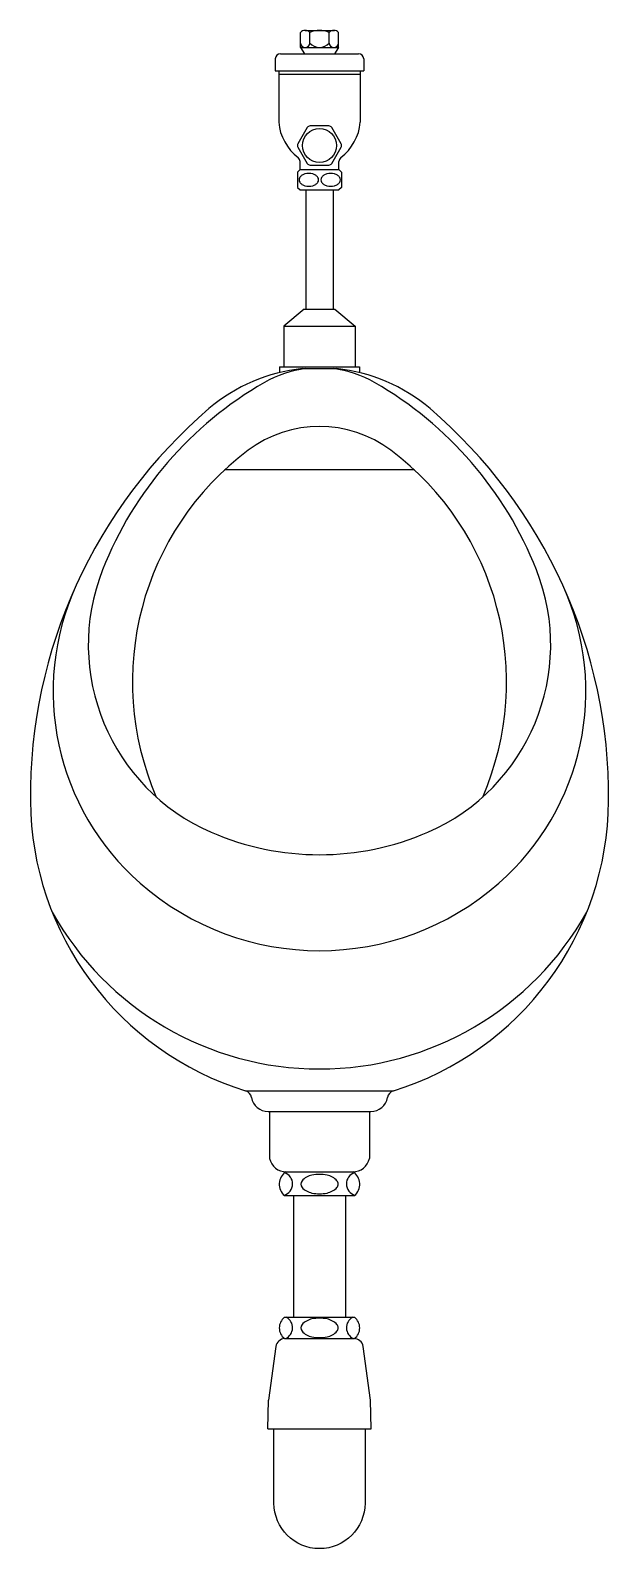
# Model space of a CAD drawing. Header units: millimetres. Extents: x -0.17 to 0.17, y 0 to 0.892.
import ezdxf

# ---------------------------------------------------------------- set-up
doc = ezdxf.new("R2010")
doc.units = ezdxf.units.MM
doc.layers.add('ceco.net 379', color=7, linetype='Continuous')

msp = doc.modelspace()

# ---------------------------------------------------------------- linework, layer by layer
at = {"layer": 'ceco.net 379'}
for p, q in [((-0.01125, 0.88208), (-0.01125, 0.89083)), ((-0.00849, 0.89208), (0.00878, 0.89208)), ((-0.00562, 0.88458), (-0.00562, 0.89083)), ((0.00562, 0.88458), (0.00562, 0.89083)), ((0.01125, 0.88208), (0.01125, 0.89083)), ((-0.026, 0.87533), (-0.026, 0.86833)), ((-0.023, 0.87833), (0.023, 0.87833)), ((-0.01125, 0.88208), (0.01125, 0.88208)), ((-0.01125, 0.88208), (-0.00875, 0.87833)), ((0.01125, 0.88208), (0.00875, 0.87833)), ((0.026, 0.87533), (0.026, 0.86833)), ((-0.026, 0.86833), (0.026, 0.86833)), ((-0.024, 0.86833), (-0.024, 0.83812)), ((-0.024, 0.86633), (0.024, 0.86633)), ((0.024, 0.86833), (0.024, 0.83812)), ((-0.0114, 0.81033), (-0.0114, 0.81497)), ((0.0114, 0.81033), (0.0114, 0.81497)), ((-0.013, 0.80879), (-0.0114, 0.81033)), ((-0.013, 0.80879), (-0.013, 0.79986)), ((-0.0114, 0.81033), (0.0114, 0.81033)), ((0.013, 0.80879), (0.0114, 0.81033)), ((0.013, 0.80879), (0.013, 0.79986)), ((-0.013, 0.79986), (-0.0114, 0.79833)), ((-0.0114, 0.79833), (0.0114, 0.79833)), ((-0.008, 0.79833), (-0.008, 0.72833)), ((0.008, 0.79833), (0.008, 0.72833)), ((0.013, 0.79986), (0.0114, 0.79833)), ((-0.009, 0.72833), (-0.021, 0.71833)), ((-0.009, 0.72833), (0.009, 0.72833)), ((0.009, 0.72833), (0.021, 0.71833)), ((-0.021, 0.71833), (-0.021, 0.69433)), ((-0.021, 0.71833), (0.021, 0.71833)), ((0.021, 0.71833), (0.021, 0.69433)), ((-0.0235, 0.69433), (-0.0235, 0.69102)), ((-0.0235, 0.69433), (0.0235, 0.69433)), ((-0.00999, 0.69333), (0.00999, 0.69333)), ((0.0235, 0.69433), (0.0235, 0.69102)), ((0.05576, 0.63383), (-0.05576, 0.63383)), ((-0.0434, 0.26894), (0.0434, 0.26894)), ((-0.03019, 0.25683), (0.03019, 0.25683)), ((-0.02937, 0.25683), (-0.02937, 0.22926)), ((0.02937, 0.25683), (0.02937, 0.22926)), ((-0.02054, 0.13591), (0.02054, 0.13591)), ((-0.03041, 0.07044), (-0.03007, 0.08728)), ((0.03041, 0.07044), (0.03007, 0.08728)), ((-0.03041, 0.07044), (0.03041, 0.07044))]:
    msp.add_line(p, q, dxfattribs=at)
for points in [[(-0.00722, 0.83495), (-0.0127, 0.82545, 0.267949), (-0.0127, 0.82345), (-0.00722, 0.81395, 0.267949), (-0.00548, 0.81295), (0.00548, 0.81295, 0.267949), (0.00722, 0.81395), (0.0127, 0.82345, 0.267949), (0.0127, 0.82545), (0.00722, 0.83495, 0.267949), (0.00548, 0.83595), (-0.00548, 0.83595, 0.267949)], [(-0.00854, 0.80774, 0.079584), (-0.0103, 0.80694, 0.107132), (-0.01158, 0.80562, 0.286439), (-0.01158, 0.80291, 0.107132), (-0.0103, 0.80159, 0.079584), (-0.00854, 0.80079, 0.134957), (-0.00401, 0.80079, 0.079584), (-0.00225, 0.80159, 0.107132), (-0.00097, 0.80291, 0.140396), (-0.00058, 0.80426, 0.140396), (-0.00097, 0.80562, 0.107132), (-0.00225, 0.80694, 0.079584), (-0.00401, 0.80774, 0.134957)], [(0.0043, 0.80774, 0.079584), (0.00254, 0.80694, 0.107132), (0.00126, 0.80562, 0.286439), (0.00126, 0.80291, 0.107132), (0.00254, 0.80159, 0.079584), (0.0043, 0.80079, 0.134957), (0.00884, 0.80079, 0.079584), (0.01059, 0.80159, 0.107132), (0.01187, 0.80291, 0.140396), (0.01226, 0.80426, 0.140396), (0.01187, 0.80562, 0.107132), (0.01059, 0.80694, 0.079584), (0.00884, 0.80774, 0.134957)], [(0.01026, 0.21616, 0.105177), (0.00774, 0.21825, 0.067297), (0.00441, 0.21945, 0.107199), (-0.00441, 0.21945, 0.067297), (-0.00774, 0.21825, 0.105177), (-0.01026, 0.21616, 0.347708), (-0.01026, 0.21224, 0.105177), (-0.00774, 0.21015, 0.067297), (-0.00441, 0.20894, 0.107199), (0.00441, 0.20894, 0.067297), (0.00774, 0.21015, 0.105177), (0.01026, 0.21224, 0.168895), (0.01094, 0.2142, 0.168895)], [(0.01026, 0.13166, 0.105177), (0.00774, 0.13375, 0.067297), (0.00441, 0.13495, 0.107199), (-0.00441, 0.13495, 0.067297), (-0.00774, 0.13375, 0.105177), (-0.01026, 0.13166, 0.347708), (-0.01026, 0.12774, 0.105177), (-0.00774, 0.12565, 0.067297), (-0.00441, 0.12444, 0.107199), (0.00441, 0.12444, 0.067297), (0.00774, 0.12565, 0.105177), (0.01026, 0.12774, 0.168895), (0.01094, 0.1297, 0.168895)]]:
    msp.add_lwpolyline(points, format="xyb", close=True, dxfattribs=at)
for points in [[(0.01951, 0.22148, 0.368097), (0.02937, 0.22926)], [(-0.0199, 0.22147, 0.489026), (-0.02054, 0.20746), (0.02054, 0.20746)], [(0.02054, 0.20746, 0.489026), (0.0199, 0.22147)], [(-0.02054, 0.13591, 0.499563), (-0.02054, 0.12344), (0.02054, 0.12344)], [(0.02054, 0.12344, 0.499563), (0.02054, 0.13591)], [(-0.02054, 0.12343, 0.347972), (-0.02565, 0.11876), (-0.03007, 0.08728)], [(0.03007, 0.08728), (0.02565, 0.11876, 0.368011), (0.02015, 0.12344)], [(0.02677, 0.07044), (0.02677, 0.02677, -1), (-0.02677, 0.02677), (-0.02677, 0.07044)]]:
    msp.add_lwpolyline(points, format="xyb", dxfattribs=at)
for points in [[(-0.01951, 0.22148), (0.01951, 0.22148)], [(-0.01533, 0.20746), (-0.01533, 0.13591)], [(0.01533, 0.20746), (0.01533, 0.13591)]]:
    msp.add_lwpolyline(points, dxfattribs=at)
msp.add_circle((0, 0.82445), 0.01, dxfattribs=at)
for centre, radius, start, end in [((-0.00844, 0.88829), 0.00379, 42.06242, 137.93758), ((-0.00844, 0.88491), 0.00283, 186.73274, 353.26726), ((0, 0.88965), 0.00758, 222.07502, 317.92498), ((0, 0.87879), 0.01328, 64.94238, 115.05762), ((0.00844, 0.88833), 0.00376, 41.55145, 138.44855), ((0.00844, 0.88491), 0.00283, 186.69185, 353.30815), ((-0.023, 0.87533), 0.003, 90, 180), ((0.023, 0.87533), 0.003, 0, 90), ((0.00526, 0.84068), 0.02937, 184.99319, 232.59182), ((-0.00526, 0.84068), 0.02937, 307.40818, 355.00681), ((-0.0144, 0.81497), 0.003, 0, 52.59182), ((0.0144, 0.81497), 0.003, 127.40818, 180), ((0, 0.59383), 0.1, 95.73197, 130.5416), ((0, 0.62883), 0.065, 97.11123, 119.83157), ((0, 0.62883), 0.065, 60.16843, 82.88877), ((0, 0.59383), 0.1, 49.4584, 84.26803), ((0.07711, 0.49436), 0.22, 119.83157, 158.47792), ((-0.07711, 0.49436), 0.22, 21.52208, 60.16843), ((0.13, 0.44184), 0.3, 130.5416, 180.47738), ((-0.13, 0.44184), 0.3, 359.52262, 49.4584), ((0, 0.58933), 0.07, 53.1301, 126.8699), ((0.06, 0.50933), 0.17, 126.8699, 203.4703), ((-0.06, 0.50933), 0.17, 336.5297, 53.1301), ((-0.01592, 0.53105), 0.12, 158.47792, 246.54277), ((0.01592, 0.53105), 0.12, 293.45723, 21.52208), ((-0.00659, 0.50382), 0.15, 155.59261, 228.74165), ((0.00659, 0.50382), 0.15, 311.25835, 24.40739), ((0.01, 0.44084), 0.18, 180.47738, 252.73962), ((-0.01, 0.44084), 0.18, 287.26038, 359.52262), ((0, 0.56774), 0.16, 246.54277, 293.45723), ((0, 0.51134), 0.16, 228.74165, 311.25835), ((0, 0.46182), 0.18, 209.19303, 330.80697), ((-0.04489, 0.26417), 0.005, 10.19547, 72.73962), ((0.04489, 0.26417), 0.005, 107.26038, 169.80453), ((-0.03012, 0.26682), 0.01, 190.19547, 269.64719), ((0.03012, 0.26682), 0.01, 270.35281, 349.80453), ((-0.01987, 0.23116), 0.00969, 191.2972, 272.13125), ((-0.02277, 0.2143), 0.00694, 286.77351, 72.0012), ((0.02277, 0.2143), 0.00694, 107.9988, 253.22649), ((-0.02277, 0.12978), 0.00694, 294.16263, 62.03185), ((0.02277, 0.12978), 0.00694, 117.96815, 245.83737)]:
    msp.add_arc(centre, radius, start, end, dxfattribs=at)

doc.saveas('drawing.dxf')
